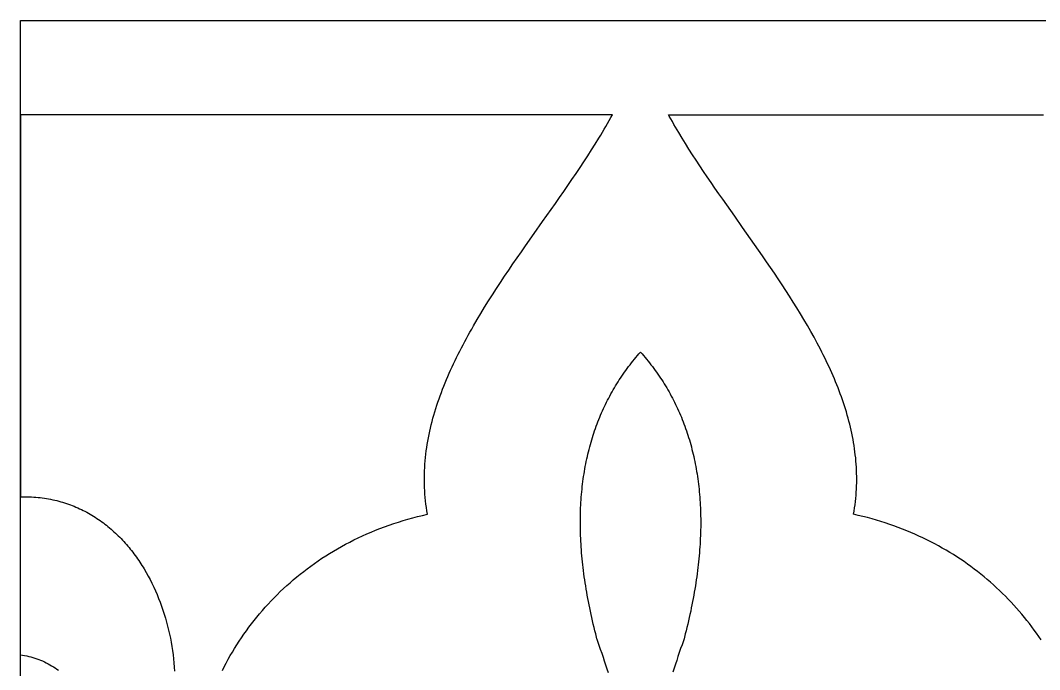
# Model space of a CAD drawing. Extents: x -53 to 64, y 95 to 135.
# Drawn here: x -52.59 to -22.83, y 116.51 to 135.46 of the extents above; entities that cross this region are included whole.
import ezdxf

# ---------------------------------------------------------------- set-up
doc = ezdxf.new("R2010")
doc.units = 0
doc.header["$MEASUREMENT"] = 0
doc.layers.get('0').update_dxf_attribs({"linetype": 'CONTINUOUS'})
doc.layers.add('LAYER_1', color=18, linetype='CONTINUOUS')

msp = doc.modelspace()

# ---------------------------------------------------------------- linework, layer by layer
msp.add_line((-52.595, 95.461), (-52.595, 135.461))
at = {"layer": 'LAYER_1'}
for points in [[(-52.595, 135.461), (-52.08, 135.461), (-51.362, 135.461), (-50.64, 135.461), (-49.188, 135.461), (-47.732, 135.461), (-46.281, 135.461), (-45.56, 135.461), (-44.844, 135.461), (-44.133, 135.461), (-43.429, 135.461), (-42.732, 135.461), (-42.045, 135.461), (-41.367, 135.461), (-41.033, 135.461), (-40.701, 135.461), (-40.372, 135.461), (-40.047, 135.461), (-39.724, 135.461), (-39.406, 135.461), (-39.09, 135.461), (-38.779, 135.461), (-38.471, 135.461), (-38.167, 135.461), (-37.868, 135.461), (-37.573, 135.461), (-37.282, 135.461), (-36.995, 135.461), (-36.714, 135.461), (-36.437, 135.461), (-36.165, 135.461), (-35.898, 135.461), (-35.636, 135.461), (-35.38, 135.461), (-35.129, 135.461), (-34.884, 135.461), (-34.644, 135.461), (-34.41, 135.461), (-34.183, 135.461), (-33.961, 135.461), (-33.746, 135.461), (-33.538, 135.461), (-33.336, 135.461), (-33.14, 135.461), (-32.952, 135.461), (-32.77, 135.461), (-32.596, 135.461), (-32.428, 135.461), (-32.269, 135.461), (-32.116, 135.461), (-31.972, 135.461), (-31.835, 135.461), (-31.706, 135.461), (-31.585, 135.461), (-31.472, 135.461), (-31.368, 135.461), (-31.272, 135.461), (-31.185, 135.461), (-31.107, 135.461), (-31.037, 135.461), (-30.977, 135.461), (-30.925, 135.461), (-30.883, 135.461), (-30.851, 135.461), (-30.828, 135.461), (-30.814, 135.461), (-30.81, 135.461), (-30.805, 135.461), (-30.793, 135.461), (-30.774, 135.461), (-30.748, 135.461), (-30.716, 135.461), (-30.677, 135.461), (-30.632, 135.461), (-30.58, 135.461), (-30.521, 135.461), (-30.456, 135.461), (-30.385, 135.461), (-30.307, 135.461), (-30.224, 135.461), (-30.134, 135.461), (-30.037, 135.461), (-29.935, 135.461), (-29.826, 135.461), (-29.712, 135.461), (-29.591, 135.461), (-29.465, 135.461), (-29.332, 135.461), (-29.194, 135.461), (-29.05, 135.461), (-28.9, 135.461), (-28.745, 135.461), (-28.583, 135.461), (-28.417, 135.461), (-28.244, 135.461), (-28.066, 135.461), (-27.883, 135.461), (-27.694, 135.461), (-27.5, 135.461), (-27.3, 135.461), (-27.095, 135.461), (-26.885, 135.461), (-26.669, 135.461), (-26.449, 135.461), (-26.223, 135.461), (-25.993, 135.461), (-25.757, 135.461), (-25.516, 135.461), (-25.271, 135.461), (-25.02, 135.461), (-24.765, 135.461), (-24.505, 135.461), (-24.24, 135.461), (-23.97, 135.461), (-23.696, 135.461), (-23.417, 135.461), (-23.134, 135.461), (-22.846, 135.461), (-22.554, 135.461)], [(-46.696, 116.485), (-46.641, 116.594), (-46.583, 116.703), (-46.524, 116.811), (-46.464, 116.918), (-46.402, 117.024), (-46.338, 117.13), (-46.272, 117.235), (-46.205, 117.339), (-46.136, 117.442), (-46.066, 117.544), (-45.994, 117.646), (-45.92, 117.747), (-45.845, 117.846), (-45.768, 117.945), (-45.689, 118.043), (-45.609, 118.139), (-45.527, 118.235), (-45.444, 118.33), (-45.359, 118.423), (-45.273, 118.516), (-45.184, 118.607), (-45.095, 118.698), (-45.003, 118.787), (-44.911, 118.875), (-44.816, 118.962), (-44.72, 119.047), (-44.623, 119.131), (-44.524, 119.215), (-44.423, 119.296), (-44.321, 119.377), (-44.217, 119.456), (-44.112, 119.534), (-44.005, 119.61), (-43.897, 119.685), (-43.787, 119.759), (-43.676, 119.831), (-43.563, 119.902), (-43.448, 119.971), (-43.332, 120.039), (-43.215, 120.105), (-43.096, 120.17), (-42.976, 120.233), (-42.854, 120.295), (-42.731, 120.355), (-42.606, 120.413), (-42.479, 120.47), (-42.352, 120.525), (-42.222, 120.578), (-42.092, 120.629), (-41.959, 120.679), (-41.826, 120.727), (-41.691, 120.774), (-41.554, 120.818), (-41.416, 120.861), (-41.277, 120.901), (-41.136, 120.94), (-40.993, 120.977), (-40.85, 121.012), (-40.705, 121.045), (-40.721, 121.144), (-40.737, 121.242), (-40.75, 121.34), (-40.762, 121.439), (-40.772, 121.537), (-40.78, 121.634), (-40.786, 121.732), (-40.791, 121.83), (-40.794, 121.927), (-40.796, 122.024), (-40.796, 122.121), (-40.794, 122.218), (-40.791, 122.315), (-40.787, 122.412), (-40.78, 122.509), (-40.773, 122.605), (-40.763, 122.701), (-40.753, 122.798), (-40.741, 122.894), (-40.727, 122.99), (-40.712, 123.085), (-40.696, 123.181), (-40.678, 123.277), (-40.659, 123.372), (-40.639, 123.467), (-40.617, 123.563), (-40.594, 123.658), (-40.57, 123.753), (-40.545, 123.847), (-40.518, 123.942), (-40.49, 124.037), (-40.461, 124.131), (-40.431, 124.225), (-40.4, 124.319), (-40.368, 124.413), (-40.334, 124.507), (-40.3, 124.601), (-40.264, 124.695), (-40.227, 124.788), (-40.19, 124.882), (-40.151, 124.975), (-40.112, 125.068), (-40.071, 125.162), (-40.029, 125.255), (-39.987, 125.347), (-39.944, 125.44), (-39.9, 125.533), (-39.855, 125.625), (-39.809, 125.718), (-39.762, 125.81), (-39.715, 125.902), (-39.666, 125.994), (-39.617, 126.086), (-39.568, 126.178), (-39.517, 126.27), (-39.466, 126.361), (-39.414, 126.453), (-39.362, 126.544), (-39.255, 126.727), (-39.146, 126.909), (-39.035, 127.091), (-38.922, 127.272), (-38.807, 127.453), (-38.69, 127.633), (-38.572, 127.813), (-38.452, 127.993), (-38.331, 128.172), (-38.209, 128.351), (-38.087, 128.529), (-37.963, 128.707), (-37.839, 128.885), (-37.59, 129.239), (-37.341, 129.592), (-37.092, 129.943), (-36.969, 130.119), (-36.846, 130.293), (-36.725, 130.468), (-36.604, 130.642), (-36.485, 130.816), (-36.367, 130.99), (-36.25, 131.163), (-36.136, 131.336), (-36.023, 131.509), (-35.912, 131.681), (-35.803, 131.853), (-35.697, 132.025), (-35.645, 132.11), (-35.594, 132.196), (-35.543, 132.282), (-35.493, 132.367), (-35.443, 132.453), (-35.395, 132.538), (-35.347, 132.624), (-35.3, 132.709), (-35.301, 132.709), (-35.303, 132.709), (-35.307, 132.709), (-35.312, 132.709), (-35.319, 132.709), (-35.328, 132.709), (-35.338, 132.709), (-35.349, 132.709), (-35.362, 132.709), (-35.377, 132.709), (-35.393, 132.709), (-35.41, 132.709), (-35.429, 132.709), (-35.449, 132.709), (-35.471, 132.709), (-35.494, 132.709), (-35.518, 132.709), (-35.544, 132.709), (-35.571, 132.709), (-35.6, 132.709), (-35.63, 132.709), (-35.661, 132.709), (-35.694, 132.709), (-35.727, 132.709), (-35.762, 132.709), (-35.799, 132.709), (-35.836, 132.709), (-35.875, 132.709), (-35.915, 132.709), (-35.957, 132.709), (-35.999, 132.709), (-36.043, 132.709), (-36.088, 132.709), (-36.134, 132.709), (-36.181, 132.709), (-36.23, 132.709), (-36.279, 132.709), (-36.33, 132.709), (-36.382, 132.709), (-36.435, 132.709), (-36.489, 132.709), (-36.544, 132.709), (-36.6, 132.709), (-36.657, 132.709), (-36.715, 132.709), (-36.774, 132.709), (-36.835, 132.709), (-36.896, 132.709), (-36.958, 132.709), (-37.021, 132.709), (-37.086, 132.709), (-37.151, 132.709), (-37.217, 132.709), (-37.284, 132.709), (-37.352, 132.709), (-37.421, 132.709), (-37.49, 132.709), (-37.561, 132.709), (-37.632, 132.709), (-37.705, 132.709), (-37.778, 132.709), (-37.852, 132.709), (-37.927, 132.709), (-38.002, 132.709), (-38.079, 132.709), (-38.156, 132.709), (-38.234, 132.709), (-38.312, 132.709), (-38.392, 132.709), (-38.472, 132.709), (-38.553, 132.709), (-38.634, 132.709), (-38.717, 132.709), (-38.8, 132.709), (-38.883, 132.709), (-38.968, 132.709), (-39.138, 132.709), (-39.311, 132.709), (-39.486, 132.709), (-39.664, 132.709), (-39.844, 132.709), (-40.026, 132.709), (-40.21, 132.709), (-40.395, 132.709), (-40.583, 132.709), (-40.772, 132.709), (-40.963, 132.709), (-41.155, 132.709), (-41.349, 132.709), (-41.544, 132.709), (-41.74, 132.709), (-41.937, 132.709), (-42.135, 132.709), (-42.334, 132.709), (-42.534, 132.709), (-42.735, 132.709), (-43.138, 132.709), (-43.542, 132.709), (-43.947, 132.709), (-44.353, 132.709), (-44.757, 132.709), (-45.16, 132.709), (-45.36, 132.709), (-45.56, 132.709), (-45.759, 132.709), (-45.958, 132.709), (-46.155, 132.709), (-46.351, 132.709), (-46.546, 132.709), (-46.74, 132.709), (-46.932, 132.709), (-47.123, 132.709), (-47.312, 132.709), (-47.499, 132.709), (-47.685, 132.709), (-47.869, 132.709), (-48.051, 132.709), (-48.231, 132.709), (-48.408, 132.709), (-48.584, 132.709), (-48.757, 132.709), (-48.927, 132.709), (-49.011, 132.709), (-49.095, 132.709), (-49.178, 132.709), (-49.26, 132.709), (-49.342, 132.709), (-49.423, 132.709), (-49.503, 132.709), (-49.582, 132.709), (-49.661, 132.709), (-49.739, 132.709), (-49.816, 132.709), (-49.893, 132.709), (-49.968, 132.709), (-50.043, 132.709), (-50.117, 132.709), (-50.19, 132.709), (-50.262, 132.709), (-50.334, 132.709), (-50.404, 132.709), (-50.474, 132.709), (-50.543, 132.709), (-50.611, 132.709), (-50.678, 132.709), (-50.744, 132.709), (-50.809, 132.709), (-50.873, 132.709), (-50.937, 132.709), (-50.999, 132.709), (-51.06, 132.709), (-51.12, 132.709), (-51.18, 132.709), (-51.238, 132.709), (-51.295, 132.709), (-51.351, 132.709), (-51.406, 132.709), (-51.46, 132.709), (-51.513, 132.709), (-51.565, 132.709), (-51.615, 132.709), (-51.665, 132.709), (-51.713, 132.709), (-51.761, 132.709), (-51.807, 132.709), (-51.852, 132.709), (-51.895, 132.709), (-51.938, 132.709), (-51.979, 132.709), (-52.019, 132.709), (-52.058, 132.709), (-52.096, 132.709), (-52.132, 132.709), (-52.167, 132.709), (-52.201, 132.709), (-52.234, 132.709), (-52.265, 132.709), (-52.295, 132.709), (-52.323, 132.709), (-52.35, 132.709), (-52.376, 132.709), (-52.401, 132.709), (-52.424, 132.709), (-52.445, 132.709), (-52.466, 132.709), (-52.484, 132.709), (-52.502, 132.709), (-52.518, 132.709), (-52.532, 132.709), (-52.545, 132.709), (-52.557, 132.709), (-52.567, 132.709), (-52.575, 132.709), (-52.582, 132.709), (-52.588, 132.709), (-52.592, 132.709), (-52.594, 132.709), (-52.595, 132.709), (-52.595, 132.708), (-52.595, 132.707), (-52.595, 132.704), (-52.595, 132.701), (-52.595, 132.696), (-52.595, 132.691), (-52.595, 132.684), (-52.595, 132.677), (-52.595, 132.668), (-52.595, 132.659), (-52.595, 132.649), (-52.595, 132.638), (-52.595, 132.626), (-52.595, 132.612), (-52.595, 132.598), (-52.595, 132.584), (-52.595, 132.568), (-52.595, 132.551), (-52.595, 132.534), (-52.595, 132.515), (-52.595, 132.496), (-52.595, 132.476), (-52.595, 132.455), (-52.595, 132.433), (-52.595, 132.411), (-52.595, 132.387), (-52.595, 132.363), (-52.595, 132.338), (-52.595, 132.312), (-52.595, 132.285), (-52.595, 132.258), (-52.595, 132.23), (-52.595, 132.201), (-52.595, 132.171), (-52.595, 132.14), (-52.595, 132.109), (-52.595, 132.077), (-52.595, 132.045), (-52.595, 132.011), (-52.595, 131.977), (-52.595, 131.942), (-52.595, 131.907), (-52.595, 131.871), (-52.595, 131.834), (-52.595, 131.796), (-52.595, 131.758), (-52.595, 131.719), (-52.595, 131.68), (-52.595, 131.599), (-52.595, 131.515), (-52.595, 131.43), (-52.595, 131.341), (-52.595, 131.251), (-52.595, 131.158), (-52.595, 131.063), (-52.595, 130.966), (-52.595, 130.867), (-52.595, 130.766), (-52.595, 130.663), (-52.595, 130.559), (-52.595, 130.452), (-52.595, 130.344), (-52.595, 130.234), (-52.595, 130.122), (-52.595, 130.009), (-52.595, 129.895), (-52.595, 129.779), (-52.595, 129.661), (-52.595, 129.543), (-52.595, 129.423), (-52.595, 129.302), (-52.595, 129.18), (-52.595, 129.057), (-52.595, 128.933), (-52.595, 128.808), (-52.595, 128.682), (-52.595, 128.556), (-52.595, 128.429), (-52.595, 128.173), (-52.595, 127.914), (-52.595, 127.655), (-52.595, 127.132), (-52.595, 126.61), (-52.595, 126.351), (-52.595, 126.092), (-52.595, 125.836), (-52.595, 125.709), (-52.595, 125.582), (-52.595, 125.457), (-52.595, 125.332), (-52.595, 125.208), (-52.595, 125.085), (-52.595, 124.963), (-52.595, 124.842), (-52.595, 124.722), (-52.595, 124.604), (-52.595, 124.486), (-52.595, 124.37), (-52.595, 124.256), (-52.595, 124.143), (-52.595, 124.031), (-52.595, 123.921), (-52.595, 123.813), (-52.595, 123.706), (-52.595, 123.602), (-52.595, 123.499), (-52.595, 123.398), (-52.595, 123.299), (-52.595, 123.202), (-52.595, 123.107), (-52.595, 123.014), (-52.595, 122.924), (-52.595, 122.835), (-52.595, 122.75), (-52.595, 122.666), (-52.595, 122.585), (-52.595, 122.546), (-52.595, 122.507), (-52.595, 122.469), (-52.595, 122.431), (-52.595, 122.394), (-52.595, 122.358), (-52.595, 122.323), (-52.595, 122.288), (-52.595, 122.254), (-52.595, 122.22), (-52.595, 122.188), (-52.595, 122.156), (-52.595, 122.124), (-52.595, 122.094), (-52.595, 122.064), (-52.595, 122.035), (-52.595, 122.007), (-52.595, 121.98), (-52.595, 121.953), (-52.595, 121.927), (-52.595, 121.902), (-52.595, 121.878), (-52.595, 121.854), (-52.595, 121.832), (-52.595, 121.81), (-52.595, 121.789), (-52.595, 121.769), (-52.595, 121.75), (-52.595, 121.731), (-52.595, 121.714), (-52.595, 121.697), (-52.595, 121.681), (-52.595, 121.666), (-52.595, 121.652), (-52.595, 121.639), (-52.595, 121.627), (-52.595, 121.616), (-52.595, 121.606), (-52.595, 121.596), (-52.595, 121.588), (-52.595, 121.581), (-52.595, 121.574), (-52.595, 121.569), (-52.595, 121.564), (-52.595, 121.561), (-52.595, 121.558), (-52.595, 121.557), (-52.595, 121.556), (-52.529, 121.557), (-52.463, 121.557), (-52.398, 121.556), (-52.333, 121.554), (-52.269, 121.551), (-52.205, 121.548), (-52.141, 121.543), (-52.079, 121.537), (-52.016, 121.53), (-51.954, 121.522), (-51.893, 121.514), (-51.831, 121.504), (-51.771, 121.494), (-51.711, 121.482), (-51.651, 121.47), (-51.592, 121.457), (-51.533, 121.443), (-51.475, 121.428), (-51.417, 121.412), (-51.36, 121.395), (-51.303, 121.378), (-51.246, 121.359), (-51.19, 121.34), (-51.135, 121.32), (-51.08, 121.299), (-51.025, 121.277), (-50.971, 121.255), (-50.918, 121.232), (-50.865, 121.208), (-50.812, 121.183), (-50.76, 121.157), (-50.708, 121.131), (-50.657, 121.104), (-50.606, 121.076), (-50.556, 121.047), (-50.506, 121.018), (-50.457, 120.988), (-50.408, 120.957), (-50.36, 120.926), (-50.312, 120.893), (-50.265, 120.861), (-50.218, 120.827), (-50.172, 120.793), (-50.126, 120.758), (-50.081, 120.723), (-50.036, 120.687), (-49.991, 120.65), (-49.948, 120.612), (-49.904, 120.574), (-49.861, 120.536), (-49.819, 120.497), (-49.777, 120.457), (-49.735, 120.417), (-49.695, 120.376), (-49.654, 120.334), (-49.614, 120.292), (-49.575, 120.249), (-49.536, 120.206), (-49.497, 120.163), (-49.459, 120.118), (-49.422, 120.074), (-49.385, 120.028), (-49.348, 119.983), (-49.313, 119.936), (-49.277, 119.89), (-49.242, 119.843), (-49.208, 119.795), (-49.174, 119.747), (-49.14, 119.698), (-49.107, 119.649), (-49.075, 119.6), (-49.043, 119.55), (-49.012, 119.5), (-48.981, 119.449), (-48.921, 119.347), (-48.862, 119.243), (-48.806, 119.137), (-48.752, 119.03), (-48.7, 118.922), (-48.65, 118.813), (-48.602, 118.702), (-48.557, 118.59), (-48.513, 118.478), (-48.471, 118.364), (-48.432, 118.249), (-48.394, 118.133), (-48.359, 118.017), (-48.326, 117.9), (-48.295, 117.782), (-48.266, 117.664), (-48.239, 117.545), (-48.214, 117.426), (-48.192, 117.307), (-48.172, 117.187), (-48.153, 117.066), (-48.137, 116.946), (-48.124, 116.826), (-48.112, 116.705), (-48.102, 116.585), (-48.095, 116.464)], [(-22.786, 117.378), (-22.851, 117.474), (-22.917, 117.57), (-22.985, 117.665), (-23.055, 117.759), (-23.125, 117.852), (-23.197, 117.945), (-23.271, 118.036), (-23.346, 118.127), (-23.422, 118.217), (-23.5, 118.306), (-23.579, 118.394), (-23.66, 118.481), (-23.742, 118.567), (-23.825, 118.653), (-23.91, 118.737), (-23.996, 118.82), (-24.084, 118.902), (-24.173, 118.983), (-24.263, 119.063), (-24.354, 119.142), (-24.447, 119.22), (-24.542, 119.296), (-24.637, 119.372), (-24.735, 119.446), (-24.833, 119.519), (-24.933, 119.591), (-25.034, 119.662), (-25.136, 119.732), (-25.24, 119.8), (-25.345, 119.867), (-25.452, 119.933), (-25.559, 119.997), (-25.669, 120.06), (-25.779, 120.122), (-25.891, 120.182), (-26.004, 120.241), (-26.118, 120.299), (-26.234, 120.355), (-26.351, 120.409), (-26.469, 120.463), (-26.589, 120.514), (-26.709, 120.565), (-26.832, 120.614), (-26.955, 120.661), (-27.08, 120.707), (-27.206, 120.751), (-27.333, 120.793), (-27.462, 120.834), (-27.591, 120.874), (-27.722, 120.911), (-27.855, 120.947), (-27.988, 120.982), (-28.123, 121.014), (-28.259, 121.045), (-28.243, 121.138), (-28.229, 121.23), (-28.216, 121.322), (-28.205, 121.414), (-28.195, 121.506), (-28.187, 121.598), (-28.18, 121.689), (-28.175, 121.781), (-28.171, 121.872), (-28.168, 121.963), (-28.167, 122.055), (-28.168, 122.146), (-28.17, 122.237), (-28.173, 122.327), (-28.177, 122.418), (-28.183, 122.509), (-28.19, 122.599), (-28.199, 122.689), (-28.209, 122.78), (-28.22, 122.87), (-28.232, 122.96), (-28.246, 123.05), (-28.26, 123.139), (-28.276, 123.229), (-28.293, 123.318), (-28.312, 123.408), (-28.331, 123.497), (-28.352, 123.586), (-28.374, 123.675), (-28.396, 123.764), (-28.42, 123.853), (-28.445, 123.942), (-28.471, 124.031), (-28.498, 124.119), (-28.526, 124.208), (-28.556, 124.296), (-28.586, 124.384), (-28.617, 124.472), (-28.649, 124.56), (-28.682, 124.648), (-28.715, 124.736), (-28.75, 124.823), (-28.786, 124.911), (-28.822, 124.999), (-28.86, 125.086), (-28.898, 125.173), (-28.937, 125.26), (-28.977, 125.347), (-29.017, 125.434), (-29.059, 125.521), (-29.101, 125.608), (-29.144, 125.695), (-29.187, 125.781), (-29.231, 125.868), (-29.276, 125.954), (-29.322, 126.04), (-29.415, 126.212), (-29.511, 126.384), (-29.609, 126.556), (-29.709, 126.727), (-29.811, 126.898), (-29.915, 127.068), (-30.021, 127.238), (-30.129, 127.407), (-30.238, 127.577), (-30.348, 127.746), (-30.46, 127.914), (-30.573, 128.082), (-30.687, 128.25), (-30.801, 128.418), (-30.917, 128.585), (-31.033, 128.752), (-31.266, 129.084), (-31.5, 129.416), (-31.733, 129.746), (-31.966, 130.075), (-32.081, 130.239), (-32.195, 130.403), (-32.309, 130.566), (-32.421, 130.729), (-32.533, 130.892), (-32.643, 131.055), (-32.751, 131.217), (-32.859, 131.379), (-32.964, 131.541), (-33.067, 131.702), (-33.169, 131.864), (-33.268, 132.025), (-33.366, 132.185), (-33.461, 132.346), (-33.507, 132.426), (-33.553, 132.506), (-33.598, 132.586), (-33.643, 132.666), (-33.665, 132.706), (-33.666, 132.709), (-33.666, 132.709), (-33.666, 132.709), (-33.666, 132.709), (-33.665, 132.709), (-33.663, 132.709), (-33.658, 132.709), (-33.652, 132.709), (-33.644, 132.709), (-33.634, 132.709), (-33.622, 132.709), (-33.608, 132.709), (-33.593, 132.709), (-33.576, 132.709), (-33.557, 132.709), (-33.536, 132.709), (-33.514, 132.709), (-33.49, 132.709), (-33.464, 132.709), (-33.437, 132.709), (-33.408, 132.709), (-33.377, 132.709), (-33.345, 132.709), (-33.311, 132.709), (-33.276, 132.709), (-33.238, 132.709), (-33.2, 132.709), (-33.16, 132.709), (-33.118, 132.709), (-33.074, 132.709), (-33.03, 132.709), (-32.983, 132.709), (-32.935, 132.709), (-32.886, 132.709), (-32.835, 132.709), (-32.783, 132.709), (-32.729, 132.709), (-32.674, 132.709), (-32.618, 132.709), (-32.56, 132.709), (-32.5, 132.709), (-32.44, 132.709), (-32.378, 132.709), (-32.314, 132.709), (-32.25, 132.709), (-32.184, 132.709), (-32.116, 132.709), (-32.048, 132.709), (-31.978, 132.709), (-31.907, 132.709), (-31.834, 132.709), (-31.761, 132.709), (-31.686, 132.709), (-31.61, 132.709), (-31.532, 132.709), (-31.454, 132.709), (-31.374, 132.709), (-31.294, 132.709), (-31.212, 132.709), (-31.129, 132.709), (-31.045, 132.709), (-30.96, 132.709), (-30.873, 132.709), (-30.786, 132.709), (-30.698, 132.709), (-30.608, 132.709), (-30.518, 132.709), (-30.426, 132.709), (-30.334, 132.709), (-30.24, 132.709), (-30.146, 132.709), (-30.05, 132.709), (-29.954, 132.709), (-29.857, 132.709), (-29.759, 132.709), (-29.659, 132.709), (-29.56, 132.709), (-29.459, 132.709), (-29.357, 132.709), (-29.254, 132.709), (-29.151, 132.709), (-29.047, 132.709), (-28.942, 132.709), (-28.836, 132.709), (-28.729, 132.709), (-28.622, 132.709), (-28.514, 132.709), (-28.405, 132.709), (-28.295, 132.709), (-28.185, 132.709), (-28.074, 132.709), (-27.963, 132.709), (-27.85, 132.709), (-27.624, 132.709), (-27.395, 132.709), (-27.163, 132.709), (-26.929, 132.709), (-26.693, 132.709), (-26.455, 132.709), (-26.215, 132.709), (-25.973, 132.709), (-25.73, 132.709), (-25.485, 132.709), (-25.238, 132.709), (-24.99, 132.709), (-24.74, 132.709), (-24.49, 132.709), (-24.238, 132.709), (-23.985, 132.709), (-23.732, 132.709), (-23.222, 132.709), (-22.711, 132.709)], [(-35.422, 116.413), (-35.457, 116.527), (-35.493, 116.641), (-35.53, 116.755), (-35.568, 116.869), (-35.607, 116.984), (-35.647, 117.098), (-35.687, 117.213), (-35.728, 117.327), (-35.739, 117.356), (-35.744, 117.37), (-35.747, 117.377), (-35.747, 117.378), (-35.747, 117.379), (-35.748, 117.379), (-35.748, 117.381), (-35.754, 117.405), (-35.767, 117.454), (-35.792, 117.551), (-35.816, 117.647), (-35.84, 117.744), (-35.863, 117.839), (-35.885, 117.934), (-35.907, 118.029), (-35.927, 118.124), (-35.948, 118.218), (-35.967, 118.311), (-35.986, 118.404), (-36.004, 118.497), (-36.021, 118.589), (-36.038, 118.681), (-36.054, 118.772), (-36.07, 118.863), (-36.084, 118.953), (-36.099, 119.043), (-36.112, 119.133), (-36.125, 119.222), (-36.137, 119.311), (-36.148, 119.399), (-36.159, 119.487), (-36.169, 119.574), (-36.178, 119.661), (-36.187, 119.748), (-36.195, 119.834), (-36.202, 119.92), (-36.209, 120.005), (-36.215, 120.09), (-36.22, 120.175), (-36.225, 120.259), (-36.229, 120.342), (-36.233, 120.425), (-36.235, 120.508), (-36.238, 120.591), (-36.239, 120.673), (-36.24, 120.754), (-36.24, 120.835), (-36.24, 120.916), (-36.238, 120.996), (-36.237, 121.076), (-36.234, 121.156), (-36.231, 121.235), (-36.227, 121.313), (-36.223, 121.391), (-36.218, 121.469), (-36.212, 121.547), (-36.206, 121.624), (-36.199, 121.7), (-36.192, 121.776), (-36.184, 121.852), (-36.175, 121.927), (-36.165, 122.002), (-36.155, 122.077), (-36.144, 122.151), (-36.133, 122.225), (-36.121, 122.298), (-36.109, 122.371), (-36.095, 122.444), (-36.082, 122.516), (-36.067, 122.587), (-36.052, 122.659), (-36.036, 122.73), (-36.02, 122.8), (-36.003, 122.87), (-35.985, 122.94), (-35.967, 123.009), (-35.948, 123.078), (-35.929, 123.147), (-35.909, 123.215), (-35.888, 123.283), (-35.867, 123.35), (-35.845, 123.417), (-35.823, 123.483), (-35.799, 123.55), (-35.776, 123.615), (-35.751, 123.681), (-35.727, 123.746), (-35.701, 123.81), (-35.675, 123.875), (-35.648, 123.938), (-35.621, 124.002), (-35.593, 124.065), (-35.564, 124.128), (-35.535, 124.19), (-35.506, 124.252), (-35.475, 124.313), (-35.444, 124.374), (-35.413, 124.435), (-35.381, 124.496), (-35.348, 124.556), (-35.315, 124.615), (-35.281, 124.674), (-35.247, 124.733), (-35.212, 124.792), (-35.176, 124.85), (-35.14, 124.907), (-35.103, 124.965), (-35.066, 125.022), (-35.028, 125.078), (-34.989, 125.135), (-34.95, 125.19), (-34.911, 125.246), (-34.87, 125.301), (-34.83, 125.356), (-34.788, 125.41), (-34.746, 125.464), (-34.704, 125.518), (-34.661, 125.571), (-34.617, 125.624), (-34.573, 125.676), (-34.528, 125.728), (-34.483, 125.78), (-34.437, 125.728), (-34.392, 125.676), (-34.348, 125.624), (-34.304, 125.571), (-34.261, 125.518), (-34.219, 125.464), (-34.177, 125.41), (-34.135, 125.356), (-34.095, 125.301), (-34.054, 125.246), (-34.015, 125.19), (-33.976, 125.135), (-33.937, 125.078), (-33.899, 125.022), (-33.862, 124.965), (-33.825, 124.907), (-33.789, 124.85), (-33.753, 124.792), (-33.718, 124.733), (-33.684, 124.674), (-33.65, 124.615), (-33.617, 124.556), (-33.584, 124.496), (-33.552, 124.435), (-33.52, 124.374), (-33.49, 124.313), (-33.459, 124.252), (-33.43, 124.19), (-33.4, 124.128), (-33.372, 124.065), (-33.344, 124.002), (-33.317, 123.938), (-33.29, 123.875), (-33.264, 123.81), (-33.238, 123.746), (-33.213, 123.681), (-33.189, 123.615), (-33.165, 123.55), (-33.142, 123.483), (-33.12, 123.417), (-33.098, 123.35), (-33.077, 123.283), (-33.056, 123.215), (-33.036, 123.147), (-33.017, 123.078), (-32.998, 123.009), (-32.98, 122.94), (-32.962, 122.87), (-32.945, 122.8), (-32.929, 122.73), (-32.913, 122.659), (-32.898, 122.587), (-32.884, 122.516), (-32.87, 122.444), (-32.857, 122.371), (-32.844, 122.298), (-32.832, 122.225), (-32.821, 122.151), (-32.81, 122.077), (-32.8, 122.002), (-32.79, 121.927), (-32.782, 121.852), (-32.773, 121.776), (-32.766, 121.7), (-32.759, 121.624), (-32.753, 121.547), (-32.747, 121.469), (-32.742, 121.391), (-32.738, 121.313), (-32.734, 121.235), (-32.731, 121.156), (-32.729, 121.076), (-32.727, 120.996), (-32.726, 120.916), (-32.725, 120.835), (-32.725, 120.754), (-32.726, 120.673), (-32.728, 120.591), (-32.73, 120.508), (-32.733, 120.425), (-32.736, 120.342), (-32.74, 120.259), (-32.745, 120.175), (-32.75, 120.09), (-32.757, 120.005), (-32.763, 119.92), (-32.771, 119.834), (-32.779, 119.748), (-32.787, 119.661), (-32.797, 119.574), (-32.807, 119.487), (-32.818, 119.399), (-32.829, 119.311), (-32.841, 119.222), (-32.854, 119.133), (-32.867, 119.043), (-32.881, 118.953), (-32.896, 118.863), (-32.912, 118.772), (-32.928, 118.681), (-32.944, 118.589), (-32.962, 118.497), (-32.98, 118.404), (-32.999, 118.311), (-33.018, 118.218), (-33.039, 118.124), (-33.06, 118.029), (-33.081, 117.934), (-33.103, 117.839), (-33.126, 117.744), (-33.15, 117.647), (-33.174, 117.551), (-33.199, 117.454), (-33.212, 117.405), (-33.218, 117.381), (-33.219, 117.378), (-33.221, 117.374), (-33.223, 117.367), (-33.229, 117.353), (-33.27, 117.238), (-33.311, 117.124), (-33.351, 117.009), (-33.389, 116.895), (-33.427, 116.781), (-33.464, 116.666), (-33.501, 116.552), (-33.536, 116.438)], [(-52.595, 116.491), (-52.595, 116.526), (-52.595, 116.559), (-52.595, 116.591), (-52.595, 116.621), (-52.595, 116.651), (-52.595, 116.679), (-52.595, 116.706), (-52.595, 116.732), (-52.595, 116.756), (-52.595, 116.779), (-52.595, 116.801), (-52.595, 116.821), (-52.595, 116.84), (-52.595, 116.857), (-52.595, 116.872), (-52.595, 116.887), (-52.595, 116.899), (-52.595, 116.91), (-52.595, 116.92), (-52.595, 116.927), (-52.595, 116.933), (-52.595, 116.938), (-52.595, 116.94), (-52.595, 116.941), (-52.533, 116.933), (-52.471, 116.923), (-52.411, 116.911), (-52.35, 116.898), (-52.291, 116.883), (-52.232, 116.867), (-52.174, 116.849), (-52.116, 116.83), (-52.059, 116.809), (-52.003, 116.787), (-51.947, 116.763), (-51.893, 116.738), (-51.839, 116.712), (-51.786, 116.684), (-51.733, 116.655), (-51.682, 116.625), (-51.631, 116.593), (-51.581, 116.56), (-51.532, 116.526), (-51.484, 116.49)]]:
    msp.add_lwpolyline(points, dxfattribs=at)

doc.saveas('drawing.dxf')
